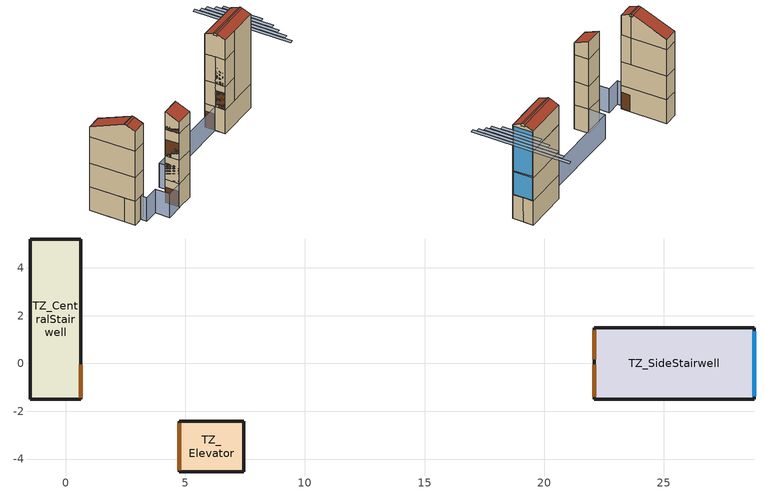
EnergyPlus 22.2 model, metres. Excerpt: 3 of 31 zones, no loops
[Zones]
TZ_CentralStairwell
 floor ground (ExtSlabCarpet 4in ClimateZone 1-8): 0.63,5.21 0.63,-1.5 -1.5,-1.5 -1.5,5.21 z-3.71
 wall outside (ExtWall High Efficiency): 0,-1.5 0.63,-1.5 0.63,5.21 -1.5,5.21 -1.5,0 z-3.71:0
 wall to TZ_Level1CentralCorridor (Interior Wall): 0.63,-1.5 0.63,5.21 -1.5,5.21 z0:3.66
 wall to TZ_Level1Storage (Interior Wall): -1.5,-1.5 0.63,-1.5 z0:3.66
 wall to TZ_Level2_TeenReq_ClassRoom_OfficeSpace (Interior Wall): 0.63,0 0.63,5.21 -1.5,5.21 z3.66:7.82
 wall to TZ_Level3Bathrooms (Interior Wall): -1.5,0,11.54 -1.5,5.21,9.39 -1.5,5.21,7.82 -1.5,-1.5,7.82 -1.5,-1.5,10.91
 wall to TZ_Gymn (ExtWall High Efficiency Reversed): -1.5,5.21 -1.5,-1.5 z0:3.66; -1.5,5.21 -1.5,-1.5 z3.66:7.82
 wall ground (ExtSlabCarpet 4in ClimateZone 1-8): -1.5,0 -1.5,-1.5 0,-1.5 z-3.71:0
 wall to TZ_Level3OpenArea (Interior Wall): -1.5,-1.5 0.63,-1.5 z7.82:10.91; 0.63,-0.25,11.44 0.63,-0.25,11.16 0.63,0,11.16 0.63,0,7.82 0.63,-1.5,7.82 0.63,-1.5,10.91; 0.63,0,11.54 0.63,-0.25,11.44 0.63,-0.25,11.16 0.63,0,11.16
 wall to TZ_Level2Lobby (Interior Wall): -1.5,-1.5 0.63,-1.5 0.63,0 z3.66:7.82
 wall to TZ_Level3Classrooms (Interior Wall): 0.63,5.21 -1.5,5.21 z7.82:9.39; 0.63,0.25,11.44 0.63,0.25,11.16 0.63,0,11.16 0.63,0,7.82 0.63,5.21,7.82 0.63,5.21,9.39; 0.63,0,11.54 0.63,0,11.16 0.63,0.25,11.16 0.63,0.25,11.44
 door inside (Interior Door): 0.63,-1.44 0.63,-0.24 z0.05:2.55; 0.63,-0.15 0.63,-1.35 z7.86:10.36; 0.63,-1.26 0.63,-0.06 z3.71:6.21
 door (High Eff Exterior Door): 0.63,-1.4 0.63,-0.2 z-3.61:-1.11
 roof outside (Cool Roof With High Insulation ExtRoof): -1.5,0.25,11.44 0.63,0.25,11.44 0.63,5.21,9.39 -1.5,5.21,9.39; 0.63,-0.25,11.44 -1.5,-0.25,11.44 -1.5,-1.5,10.91 0.63,-1.5,10.91; 0.63,0,11.54 0.63,0.25,11.44 -1.5,0.25,11.44 -1.5,0,11.54; -1.5,0,11.54 -1.5,-0.25,11.44 0.63,-0.25,11.44 0.63,0,11.54
TZ_Elevator
 floor ground (ExtSlabCarpet 4in ClimateZone 1-8): 7.43,-2.41 7.43,-4.54 4.75,-4.54 4.75,-2.41 z-3.71
 wall outside (ExtWall High Efficiency): 7.43,-2.41 4.75,-2.41 4.75,-4.54 z-3.71:0
 wall to TZ_Level1CentralCorridor (Interior Wall): 4.75,-2.41 4.75,-4.54 7.43,-4.54 z0:3.66
 wall to TZ_Level1SideCorridor (Interior Wall): 7.43,-4.54 7.43,-2.41 z0:3.66
 wall to TZ_Level1Cafeteria (Interior Wall): 7.43,-2.41 4.75,-2.41 z0:3.66
 wall ground (ExtSlabCarpet 4in ClimateZone 1-8): 4.75,-4.54 7.43,-4.54 7.43,-2.41 z-3.71:0
 wall to TZ_Level2Bathrooms (Interior Wall): 7.43,-4.54 7.43,-2.41 z3.66:7.82
 wall to TZ_Level2SecurityAndStorage (ExtWall High Efficiency Reversed): 4.75,-4.54 7.43,-4.54 z3.66:7.82
 wall to TZ_Level2Lobby (Interior Wall): 4.75,-2.41 4.75,-4.54 z3.66:7.82
 wall to TZ_Level2SideCorridor (Interior Wall): 7.43,-2.41 4.75,-2.41 z3.66:7.82
 wall to TZ_Level3CorridorClassroomSide (Interior Wall): 7.43,-2.41 4.75,-2.41 z7.82:10.55; 7.43,-2.41,10.55 7.43,-4.54,9.67 7.43,-4.54,7.82 7.43,-2.41,7.82
 wall to TZ_Level3OpenArea (Interior Wall): 4.75,-4.54 7.43,-4.54 z7.82:9.67; 4.75,-2.41,10.55 4.75,-2.41,7.82 4.75,-4.54,7.82 4.75,-4.54,9.67
 door (High Eff Exterior Door): 4.75,-2.53 4.75,-4.39 z-3.62:-1.22
 door inside (Interior Door): 4.75,-2.49 4.75,-4.47 z3.71:6.21; 4.75,-2.5 4.75,-4.46 z7.88:9.62; 4.75,-2.55 4.75,-4.45 z0.06:2.56
 roof outside (Cool Roof With High Insulation ExtRoof): 4.75,-2.41,10.55 4.75,-4.54,9.67 7.43,-4.54,9.67 7.43,-2.41,10.55; 4.75,-4.54 7.43,-4.54 7.43,-2.41 4.75,-2.41 z0
TZ_SideStairwell
 floor ground (ExtSlabCarpet 4in ClimateZone 1-8): 28.8,1.5 28.8,-1.5 22.09,-1.5 22.09,1.5 z-3.71; 28.8,1.5 28.8,-1.5 22.09,-1.5 22.09,1.5 z0
 wall outside (ExtWall High Efficiency): 28.8,0 28.8,1.5 22.09,1.5 22.09,0 z-3.71:0; 28.8,0,11.54 28.8,-0.25,11.44 28.8,-0.25,11.16 28.8,0.25,11.16 28.8,0.25,11.44; 28.8,-0.25,11.44 28.8,-1.5,10.92 28.8,-1.5,0 28.8,1.5,0 28.8,1.5,10.92 28.8,0.25,11.44 28.8,0.25,11.16 28.8,-0.25,11.16
 wall to TZ_Level1Kitchen (ExtWall High Efficiency Reversed): 22.09,1.5 22.09,0 z0:3.66
 wall ground (ExtSlabCarpet 4in ClimateZone 1-8): 22.09,0 22.09,-1.5 28.8,-1.5 28.8,0 z-3.71:0
 wall to TZ_Level2_TeenReq_ClassRoom_OfficeSpace (Interior Wall): 28.8,1.5 22.09,1.5 22.09,0 z3.66:7.82
 wall to TZ_Level2OpenAreaByFreight (Interior Wall): 22.09,-1.5 24.48,-1.5 z3.66:7.82
 wall to TZ_Level3Classrooms (Interior Wall): 28.8,1.5 22.09,1.5 z7.82:10.92; 22.09,0,11.54 22.09,0.25,11.44 22.09,0.25,11.16 22.09,-0.25,11.16 22.09,-0.25,11.44; 22.09,0.25,11.44 22.09,1.5,10.92 22.09,1.5,7.82 22.09,-1.5,7.82 22.09,-1.5,10.91 22.09,-0.25,11.44 22.09,-0.25,11.16 22.09,0.25,11.16
 wall to TZ_Level2SideCorridor (Interior Wall): 22.09,0 22.09,-1.5 z3.66:7.82
 wall to TZ_Level1LoadingDock (Interior Wall): 22.09,-1.5 24.48,-1.5 z0:3.66
 wall to TZ_Level3CorridorClassroomSide (Interior Wall): 22.09,-1.5 24.48,-1.5 z7.82:10.92
 wall to TZ_FreightElevator (Interior Wall): 24.48,-1.5 28.8,-1.5 z0:10.92
 wall to TZ_Level1SideCorridor (Interior Wall): 22.09,0 22.09,-1.5 z0:3.66
 wall to TZ_Level1Cafeteria (Interior Wall): 28.8,1.5 22.09,1.5 z0:3.66
 window (ExtWindow HighEfficiency): 28.8,-1.36,3.6 28.8,-1.35,0.09 28.8,1.35,0.09 28.8,1.34,3.6; 28.8,1.32,10.69 28.8,-1.36,10.67 28.8,-1.36,3.78 28.8,1.32,3.8
 door inside (Interior Door): 22.09,-0.06 22.09,-1.26 z3.71:6.21; 22.09,-0.19 22.09,-1.39 z0.08:2.58
 door (High Eff Exterior Door): 22.09,1.38 22.09,0.18 z-3.65:-1.15
 roof outside (Cool Roof With High Insulation ExtRoof): 22.09,-0.25,11.44 22.09,-1.5,10.92 28.8,-1.5,10.92 28.8,-0.25,11.44; 28.8,0.25,11.44 28.8,1.5,10.92 22.09,1.5,10.92 22.09,0.25,11.44; 28.8,0,11.54 28.8,0.25,11.44 22.09,0.25,11.44 22.09,0,11.54; 22.09,0,11.54 22.09,-0.25,11.44 28.8,-0.25,11.44 28.8,0,11.54
shading: 7.43,-2.41 7.43,0 / 7.43,0 22.09,0 / 0,-1.5 0,-2.41 / 0,-2.41 2.13,-2.41 / 2.13,-2.41 2.13,-4.54 / 2.13,-4.54 4.75,-4.54 z-3.71:0; 29.55,-7.21 29.55,7.18 29.05,7.18 29.05,-7.21 z8.27; 29.55,-6.38 29.55,6.2 29.05,6.2 29.05,-6.38 z8.77; 29.55,-5.28 29.55,5.39 29.05,5.39 29.05,-5.28 z9.27; 29.55,-4.42 29.55,4.07 29.05,4.07 29.05,-4.42 z9.77; 29.55,-2.86 29.55,2.91 29.05,2.91 29.05,-2.86 z10.27
[Building]
Hau_ula_Resilience_Center_Detailed: North Axis {deg}=180
[Site:GroundTemperature:Undisturbed:KusudaAchenbach]
Vertical Bore Field Ground Temps: 0.8, 920, 2551.09, 22, 3.2, 8
[Site:Location]
MCB.Hawaii-Kaneohe.Bay.MCAS.Oahu: Latitude {deg}=21.45; Longitude {deg}=-157.77; Time Zone {hr}=-10; Elevation {m}=7.3
[SizingPeriod:DesignDay] Month=8; Day of Month=21; Day Type=SummerDesignDay; Daily Dry-Bulb Temperature Range {deltaC}=6.5; Dry-Bulb Temperature Range Modifier Type=DefaultMultipliers; Barometric Pressure {Pa}=101301; Wind Speed {m/s}=7; Wind Direction {deg}=60; Rain Indicator=No; Snow Indicator=No; Daylight Saving Time Indicator=No; Solar Model Indicator=ASHRAETau; ASHRAE Clear Sky Optical Depth for Beam Irradiance (taub)=0.368; ASHRAE Clear Sky Optical Depth for Diffuse Irradiance (taud)=2.593; Begin Environment Reset Mode=FullResetAtBeginEnvironment
Name | Maximum Dry-Bulb Temperature {C} | Humidity Condition Type | Wetbulb or DewPoint at Maximum Dry-Bulb {C} | Enthalpy at Maximum Dry-Bulb {J/kg}
Honolulu Intl AP Ann Clg .4% Condns DB=>MWB | 32 | Wetbulb | 23.4
Honolulu Intl AP Ann Clg .4% Condns DP=>MDB | 27.3 | Dewpoint | 24.1
Honolulu Intl AP Ann Clg .4% Condns Enth=>MDB | 29.2 | Enthalpy |  | 76700
Honolulu Intl AP Ann Clg .4% Condns WB=>MDB | 29.2 | Wetbulb | 25.2
[Material]
Name | Roughness | Thickness {m} | Conductivity {W/m-K} | Density {kg/m3} | Specific Heat {J/kg-K} | Thermal Absorptance | Solar Absorptance | Visible Absorptance
1/2IN Gypsum | Smooth | 0.0127 | 0.16 | 784.9 | 830 | 0.9 | 0.4 | 0.4
1IN Stucco | Smooth | 0.0253 | 0.6918 | 1858 | 837 | 0.9 | 0.92 | 0.92
8IN Concrete HW | MediumRough | 0.2033 | 1.7296 | 2243 | 837 | 0.9 | 0.65 | 0.65
Cool Roof Membrane | VeryRough | 0.0095 | 0.16 | 1121.29 | 1460 | 0.7 | 0.45 | 0.7
F08 Metal surface | Smooth | 0.0008 | 45.28 | 7824 | 500 | 0.9 | 0.7 | 0.7
G01a 19mm gypsum board | MediumSmooth | 0.019 | 0.16 | 800 | 1090 | 0.9 | 0.4 | 0.4
G05 25mm wood | MediumSmooth | 0.0254 | 0.15 | 608 | 1630 | 0.9 | 0.5 | 0.5
I01 25mm insulation board | MediumRough | 0.0254 | 0.03 | 43 | 1210 | 0.9 | 0.6 | 0.6
MAT-CC05 4 HW CONCRETE | Rough | 0.1016 | 1.311 | 2240 | 836.8 | 0.9 | 0.85 | 0.85
Metal Decking | MediumSmooth | 0.0015 | 45.006 | 7680 | 418.4 | 0.9 | 0.6 | 0.6
Roof Insulation [18]; Roof Insulation [18] 1 | MediumRough | 0.1693 | 0.049 | 265 | 836.8 | 0.9 | 0.7 | 0.7
Wall Insulation [44] | MediumRough | 0.1104 | 0.0432 | 91 | 837 | 0.9 | 0.5 | 0.5
[Material:AirGap]
F04 Wall air space resistance: Thermal Resistance {m2-K/W}=0.15
[Material:NoMass]
CP02 CARPET PAD: Roughness=Smooth; Thermal Resistance {m2-K/W}=0.1; Thermal Absorptance=0.9; Solar Absorptance=0.8; Visible Absorptance=0.8
[WindowMaterial:SimpleGlazingSystem]
Nonres Window Glazing Layer: U-Factor {W/m2-K}=1; Solar Heat Gain Coefficient=0.23; Visible Transmittance=0.4
[Construction]
Cool Roof With High Insulation ExtRoof: Cool Roof Membrane, Roof Insulation [18] 1, Roof Insulation [18], Metal Decking
ExtSlabCarpet 4in ClimateZone 1-8: MAT-CC05 4 HW CONCRETE, CP02 CARPET PAD
ExtWall High Efficiency: 1IN Stucco, 8IN Concrete HW, Wall Insulation [44], 1/2IN Gypsum
ExtWall High Efficiency Reversed: 1/2IN Gypsum, Wall Insulation [44], 8IN Concrete HW, 1IN Stucco
ExtWindow HighEfficiency: Nonres Window Glazing Layer
High Eff Exterior Door: F08 Metal surface, I01 25mm insulation board, Roof Insulation [18]
Interior Door: G05 25mm wood
Interior Wall: G01a 19mm gypsum board, F04 Wall air space resistance, G01a 19mm gypsum board
[Zone] Multiplier=1; Part of Total Floor Area=Yes
TZ_CentralStairwell; TZ_Elevator; TZ_SideStairwell
[Space] Space Type=189.1-2009 - Office - Stair - CZ1-3 1
Name | Zone
CentralStairwell | TZ_CentralStairwell
Elevator | TZ_Elevator
SideStairwell | TZ_SideStairwell
[SpaceList]
189.1-2009 - Office - Stair - CZ1-3 1: SideStairwell, CentralStairwell, Elevator, FreightElevator
[Lights]
189.1-2009 - Office - Stair - CZ1-3 Lights 1: Zone or ZoneList or Space or SpaceList=189.1-2009 - Office - Stair - CZ1-3 1; Schedule=Office Bldg Light; Design Level Calculation Method=Watts/Area; Watts per Zone Floor Area {W/m2}=3
[ZoneInfiltration:DesignFlowRate]
189.1-2009 - Office - Stair - CZ1-3 Infiltration 1: Zone or ZoneList or Space or SpaceList=189.1-2009 - Office - Stair - CZ1-3 1; Schedule=Office Infil Quarter On; Design Flow Rate Calculation Method=Flow/ExteriorArea; Flow Rate per Exterior Surface Area {m3/s-m2}=0.00030226
[AvailabilityManager:Scheduled]
Name | Schedule
VAV CHW and HW Loop Availability Manager; OA_System Availability Manager; OA_System 1 Availability Manager | Always On Discrete
VAV CHW Critical facilities Availability Manager | Always On Discrete 1
[GroundHeatExchanger:System]
Vertical Bore Field: Design Flow Rate {m3/s}=0.0088; Undisturbed Ground Temperature Model Type=Site:GroundTemperature:Undisturbed:KusudaAchenbach; Undisturbed Ground Temperature Model=Vertical Bore Field Ground Temps; Ground Thermal Conductivity {W/m-K}=0.8; Ground Thermal Heat Capacity {J/m3-K}=2347000; GHE:Vertical:ResponseFactors Object=Vertical Bore Field Response Factors
[GroundHeatExchanger:Vertical:Properties]
Vertical Bore Field Properties: Depth of Top of Borehole {m}=1; Borehole Length {m}=80; Borehole Diameter {m}=0.127016; Grout Thermal Conductivity {W/m-K}=0.7; Grout Thermal Heat Capacity {J/m3-K}=3900000; Pipe Thermal Conductivity {W/m-K}=0.391312; Pipe Thermal Heat Capacity {J/m3-K}=1770000; Pipe Outer Diameter {m}=0.0266667; Pipe Thickness {m}=0.00241285; U-Tube Distance {m}=0.0253977
[GroundHeatExchanger:ResponseFactors]
Vertical Bore Field Response Factors: GHE:Vertical:Properties Object=Vertical Bore Field Properties; Number of Boreholes=214; G-Function Reference Ratio=0.0005; g-Function Ln(T/Ts) Value 1=-15.2996; g-Function g Value 1=-0.348322; g-Function Ln(T/Ts) Value 2=-14.201; g-Function g Value 2=0.022208; g-Function Ln(T/Ts) Value 3=-13.2202; g-Function g Value 3=0.412345; g-Function Ln(T/Ts) Value 4=-12.2086; g-Function g Value 4=0.867498; g-Function Ln(T/Ts) Value 5=-11.1888; g-Function g Value 5=1.357839; g-Function Ln(T/Ts) Value 6=-10.1816; g-Function g Value 6=1.852024; g-Function Ln(T/Ts) Value 7=-9.1815; g-Function g Value 7=2.345656; g-Function Ln(T/Ts) Value 8=-8.6809; g-Function g Value 8=2.593958; g-Function Ln(T/Ts) Value 9=-8.5; g-Function g Value 9=2.679; g-Function Ln(T/Ts) Value 10=-7.8; g-Function g Value 10=3.023; g-Function Ln(T/Ts) Value 11=-7.2; g-Function g Value 11=3.32; g-Function Ln(T/Ts) Value 12=-6.5; g-Function g Value 12=3.681; g-Function Ln(T/Ts) Value 13=-5.9; g-Function g Value 13=4.071; g-Function Ln(T/Ts) Value 14=-5.2; g-Function g Value 14=4.828; g-Function Ln(T/Ts) Value 15=-4.5; g-Function g Value 15=6.253; g-Function Ln(T/Ts) Value 16=-3.963; g-Function g Value 16=7.894; g-Function Ln(T/Ts) Value 17=-3.27; g-Function g Value 17=11.82; g-Function Ln(T/Ts) Value 18=-2.864; g-Function g Value 18=15.117; g-Function Ln(T/Ts) Value 19=-2.577; g-Function g Value 19=18.006; g-Function Ln(T/Ts) Value 20=-2.171; g-Function g Value 20=22.887; g-Function Ln(T/Ts) Value 21=-1.884; g-Function g Value 21=26.924; g-Function Ln(T/Ts) Value 22=-1.191; g-Function g Value 22=38.004; g-Function Ln(T/Ts) Value 23=-0.497; g-Function g Value 23=49.919; g-Function Ln(T/Ts) Value 24=-0.274; g-Function g Value 24=53.407; g-Function Ln(T/Ts) Value 25=-0.051; g-Function g Value 25=56.632; g-Function Ln(T/Ts) Value 26=0.196; g-Function g Value 26=59.825; g-Function Ln(T/Ts) Value 27=0.419; g-Function g Value 27=62.349; g-Function Ln(T/Ts) Value 28=0.642; g-Function g Value 28=64.524; g-Function Ln(T/Ts) Value 29=0.873; g-Function g Value 29=66.412; g-Function Ln(T/Ts) Value 30=1.112; g-Function g Value 30=67.993; g-Function Ln(T/Ts) Value 31=1.335; g-Function g Value 31=69.162; g-Function Ln(T/Ts) Value 32=1.679; g-Function g Value 32=70.476; g-Function Ln(T/Ts) Value 33=2.028; g-Function g Value 33=71.361; g-Function Ln(T/Ts) Value 34=2.275; g-Function g Value 34=71.79; g-Function Ln(T/Ts) Value 35=3.003; g-Function g Value 35=72.511
[Exterior:Lights]
Exterior Lights 1: Schedule=ExteriorLightsOnOff; Design Level {W}=200
[PhotovoltaicPerformance:Simple] Fraction of Surface Area with Active Solar Cells=1; Conversion Efficiency Input Mode=Fixed; Value for Cell Efficiency if Fixed=0.2
Photovoltaic Performance Simple 1; Photovoltaic Performance Simple 2
[Generator:Photovoltaic] Surface=Shading Surface 904; Heat Transfer Integration Mode=Decoupled; Number of Series Strings in Parallel=1; Number of Modules in Series=1
Name | Module Performance
Generator Photovoltaic 1 | Photovoltaic Performance Simple 1
Generator Photovoltaic 2 | Photovoltaic Performance Simple 2
[ElectricLoadCenter:Inverter:Simple] Inverter Efficiency=0.98
Electric Load Center Inverter Simple 1; Electric Load Center Inverter Simple 2; Electric Load Center Inverter Simple 3
[ElectricLoadCenter:Distribution] Electrical Buss Type=DirectCurrentWithInverter
Name | Generator List | Generator Operation Scheme Type | Inverter
Electric Load Center Distribution 1 | Electric Load Center Distribution 1 Generators | Baseload | Electric Load Center Inverter Simple 1
Electric Load Center Distribution 2 |  |  | Electric Load Center Inverter Simple 2
Electric Load Center Distribution 3 | Electric Load Center Distribution 3 Generators | Baseload | Electric Load Center Inverter Simple 3
[ElectricLoadCenter:Generators] Generator Object Type 1=Generator:Photovoltaic
Name | Generator Name 1
Electric Load Center Distribution 1 Generators | Generator Photovoltaic 1
Electric Load Center Distribution 3 Generators | Generator Photovoltaic 2
[Schedule:Day:Interval]
Office Bldg Light Rule 1 Day Schedule: No, 24:00, 0.05
Office Bldg Light Default Schedule: No, 05:00, 0.05, 07:00, 0.1, 08:00, 0.3, 17:00, 0.9, 18:00, 0.7, 20:00, 0.5, 22:00, 0.3, 23:00, 0.1, 24:00, 0.05
Office Bldg Light Rule 2 Day Schedule: No, 06:00, 0.05, 08:00, 0.1, 14:00, 0.5, 17:00, 0.15, 24:00, 0.05
Office Bldg Light Summer Design Day; Office Infil Quarter On Rule 1 Day Schedule: No, 24:00, 1
Office Bldg Light Winter Design Day: No, 24:00, 0
Office Infil Quarter On Default Schedule; Office Infil Quarter On Summer Design Day: No, 06:00, 1, 22:00, 0.25, 24:00, 1
Office Infil Quarter On Rule 2 Day Schedule; Office Infil Quarter On Winter Design Day: No, 06:00, 1, 18:00, 0.25, 24:00, 1
Schedule Day 4: No, 07:00, 1, 21:00, 0, 24:00, 1
[Schedule:Week:Daily]
Office Bldg Light Week Rule - Jan1-Dec31: Office Bldg Light Rule 1 Day Schedule, Office Bldg Light Default Schedule, Office Bldg Light Default Schedule, Office Bldg Light Default Schedule, Office Bldg Light Default Schedule, Office Bldg Light Default Schedule, Office Bldg Light Rule 2 Day Schedule, Office Bldg Light Default Schedule, Office Bldg Light Summer Design Day, Office Bldg Light Winter Design Day, Office Bldg Light Default Schedule, Office Bldg Light Default Schedule
ExteriorLightsOnOff Week Rule - Jan1-Dec31: Schedule Day 4, Schedule Day 4, Schedule Day 4, Schedule Day 4, Schedule Day 4, Schedule Day 4, Schedule Day 4, Schedule Day 4, Schedule Day 4, Schedule Day 4, Schedule Day 4, Schedule Day 4
Office Infil Quarter On Week Rule - Jan1-Dec31: Office Infil Quarter On Rule 1 Day Schedule, Office Infil Quarter On Default Schedule, Office Infil Quarter On Default Schedule, Office Infil Quarter On Default Schedule, Office Infil Quarter On Default Schedule, Office Infil Quarter On Default Schedule, Office Infil Quarter On Rule 2 Day Schedule, Office Infil Quarter On Default Schedule, Office Infil Quarter On Summer Design Day, Office Infil Quarter On Winter Design Day, Office Infil Quarter On Default Schedule, Office Infil Quarter On Default Schedule
[Schedule:Year]
Office Bldg Light: Office Bldg Light Week Rule - Jan1-Dec31, 1, 1, 12, 31
ExteriorLightsOnOff: ExteriorLightsOnOff Week Rule - Jan1-Dec31, 1, 1, 12, 31
Office Infil Quarter On: Office Infil Quarter On Week Rule - Jan1-Dec31, 1, 1, 12, 31
[Schedule:Constant] Hourly Value=1
Always On Discrete; Always On Discrete 1
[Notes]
This model was created by Daniel Villa at Sandia National Laboratories.
it has been released for public use by SNL and +Lab Architect PLLC but
has an open-source copyright per the Multi-scenario Extreme Weather Simulator
license (https://github.com/sandialabs/MEWS). In addition all design features
conveyed by this EnergyPlus model are copyrighted by +Lab Architect PLLC such that
any details of the design cannot be transferred or used for commercial
for profit purposes without written permission and agreed upons terms
with +Lab Architect PLLC.
for more information and electronic files on the building design contact +LAB Architect PLLC.
